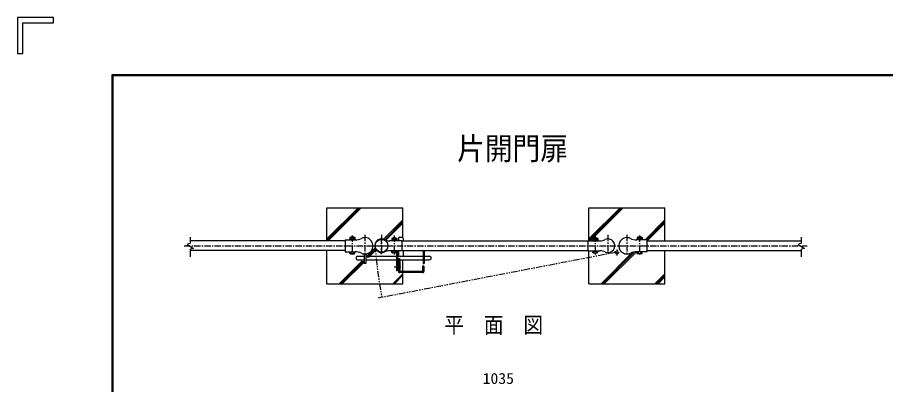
# Model space of a CAD drawing. Units: millimetres, scale not verified. Extents: x -4425 to 4425, y -3150 to 3150.
# Drawn here: x -4425 to -995, y 1700 to 3150 of the extents above; entities that cross this region are included whole.
import ezdxf
from ezdxf.enums import TextEntityAlignment as Align

# ---------------------------------------------------------------- set-up
doc = ezdxf.new("R2010")
doc.units = ezdxf.units.MM
doc.header["$LTSCALE"] = 20
doc.linetypes.add('USER1', pattern=[2, 1.25, -0.25, 0.25, -0.25])
doc.linetypes.add('USER6', pattern=[2.5, 1.25, -0.25, 0.25, -0.25, 0.25, -0.25])
for name, color, linetype, lineweight in [('0-0_BUHIN', 7, 'Continuous', 25), ('0-1_BOLT', 7, 'Continuous', 25), ('0-2_KOUZOU', 7, 'Continuous', 25), ('0-3_SUNPOU', 1, 'Continuous', 25), ('0-4_HATCH', 4, 'Continuous', 25), ('0-6_KISO', 7, 'Continuous', 25), ('0-9_1', 7, 'Continuous', 25), ('0-D_WAKU', 7, 'Continuous', 25)]:
    doc.layers.add(name, color=color, linetype=linetype, lineweight=lineweight)
doc.styles.add('ＭＳ ゴシック', font='')
doc.styles.get('ＭＳ ゴシック').set_extended_font_data('MS Gothic')

msp = doc.modelspace()

# ---------------------------------------------------------------- linework, layer by layer
at = {"layer": '0-0_BUHIN'}
for p, q in [((-3130.16, 2271.45), (-3089.59, 2271.45)), ((-2906.52, 2267.68), (-2955.1, 2267.68)), ((-2906.52, 2267.68), (-2906.52, 2228.18)), ((-2172.32, 2267.68), (-2123.74, 2267.68)), ((-2172.32, 2267.68), (-2172.32, 2228.18)), ((-1939.17, 2271.45), (-1979.75, 2271.45)), ((-1939.17, 2271.45), (-1939.17, 2224.41)), ((-2906.52, 2228.18), (-2955.1, 2228.18)), ((-2172.32, 2228.18), (-2123.74, 2228.18)), ((-1939.17, 2224.41), (-1979.75, 2224.41))]:
    msp.add_line(p, q, dxfattribs=at)
at = {"layer": '0-0_BUHIN', "color": 1, "linetype": 'USER1'}
for p, q in [((-3102.17, 2288.84), (-3102.17, 2212.2)), ((-2936.52, 2288.84), (-2936.52, 2212.2)), ((-2142.32, 2288.84), (-2142.32, 2212.2)), ((-1967.17, 2288.84), (-1967.17, 2212.2)), ((-3766.11, 2247.93), (-1305.84, 2247.93))]:
    msp.add_line(p, q, dxfattribs=at)
at = {"layer": '0-0_BUHIN', "color": 1, "linetype": 'USER6'}
for p, q in [((-2057.12, 2232.71), (-2057.12, 2209.15)), ((-2057.12, 2222.5), (-2999.38, 2041.29))]:
    msp.add_line(p, q, dxfattribs=at)
at = {"layer": '0-0_BUHIN'}
msp.add_lwpolyline([(-3130.16, 2271.45), (-3130.16, 2224.41), (-3089.59, 2224.41)], dxfattribs=at)
at = {"layer": '0-0_BUHIN', "color": 1, "linetype": 'USER6'}
msp.add_circle((-2057.12, 2222.57), 6.63, dxfattribs=at)
at = {"layer": '0-0_BUHIN'}
for centre, radius, start, end in [((-3090.59, 2329.09), 57.64, 270, 295.33168), ((-3052.17, 2247.93), 32.16, 245.75037, 115.33168), ((-2986.52, 2247.93), 27, 64.66832, 294.24963), ((-2954.26, 2316.08), 48.4, 244.66832, 270), ((-2124.58, 2316.08), 48.4, 270, 295.33168), ((-2092.32, 2247.93), 27, 245.75037, 115.33168), ((-2017.17, 2247.93), 32.16, 64.66832, 294.24963), ((-1978.75, 2329.09), 57.64, 244.66832, 270), ((-3090.59, 2166.77), 57.64, 64.66832, 90), ((-2954.26, 2179.78), 48.4, 90, 115.33168), ((-2124.58, 2179.78), 48.4, 64.66832, 90), ((-1978.75, 2166.77), 57.64, 90, 115.33168)]:
    msp.add_arc(centre, radius, start, end, dxfattribs=at)
at = {"layer": '0-0_BUHIN', "color": 1, "linetype": 'USER6'}
msp.add_arc((-1260.37, 2372.48), 1755.97, 184.06727, 190.7872, dxfattribs=at)
at = {"layer": '0-1_BOLT'}
for p, q in [((-3112.67, 2273.45), (-3091.67, 2273.45)), ((-3112.67, 2273.45), (-3112.67, 2271.45)), ((-3112.67, 2271.45), (-3091.67, 2271.45)), ((-3109.52, 2281.45), (-3111.97, 2280.04)), ((-3109.52, 2281.45), (-3111.97, 2280.04)), ((-3111.97, 2280.04), (-3111.97, 2273.45)), ((-3109.52, 2281.45), (-3094.82, 2281.45)), ((-3107.17, 2280.04), (-3107.17, 2273.45)), ((-3097.17, 2280.04), (-3097.17, 2273.45)), ((-3094.82, 2281.45), (-3092.37, 2280.04)), ((-3092.37, 2280.04), (-3092.37, 2273.45)), ((-3091.67, 2273.45), (-3091.67, 2271.45)), ((-2926.02, 2269.68), (-2947.02, 2269.68)), ((-2947.02, 2269.68), (-2947.02, 2267.68)), ((-2943.87, 2277.68), (-2946.32, 2276.26)), ((-2929.17, 2277.68), (-2943.87, 2277.68)), ((-2941.52, 2276.26), (-2941.52, 2269.68)), ((-2931.52, 2276.26), (-2931.52, 2269.68)), ((-2929.17, 2277.68), (-2926.72, 2276.26)), ((-2152.82, 2269.68), (-2131.82, 2269.68)), ((-2152.82, 2269.68), (-2152.82, 2267.68)), ((-2152.82, 2267.68), (-2131.82, 2267.68)), ((-2149.67, 2277.68), (-2152.12, 2276.26)), ((-2149.67, 2277.68), (-2152.12, 2276.26)), ((-2152.12, 2276.26), (-2152.12, 2269.68)), ((-2149.67, 2277.68), (-2134.97, 2277.68)), ((-2147.32, 2276.26), (-2147.32, 2269.68)), ((-2137.32, 2276.26), (-2137.32, 2269.68)), ((-2134.97, 2277.68), (-2132.52, 2276.26)), ((-2132.52, 2276.26), (-2132.52, 2269.68)), ((-2131.82, 2269.68), (-2131.82, 2267.68)), ((-1956.67, 2273.45), (-1977.67, 2273.45)), ((-1977.67, 2273.45), (-1977.67, 2271.45)), ((-1974.52, 2281.45), (-1976.97, 2280.04)), ((-1959.82, 2281.45), (-1974.52, 2281.45)), ((-1972.17, 2280.04), (-1972.17, 2273.45)), ((-1962.17, 2280.04), (-1962.17, 2273.45)), ((-1959.82, 2281.45), (-1957.37, 2280.04)), ((-3107.17, 2224.41), (-3107.17, 2223.91)), ((-3107.17, 2224.41), (-3107.17, 2223.91)), ((-3107.17, 2217.82), (-3107.17, 2224.41)), ((-3097.17, 2224.41), (-3097.17, 2223.91)), ((-3097.17, 2224.41), (-3097.17, 2223.91)), ((-3097.17, 2217.82), (-3097.17, 2224.41)), ((-2946.32, 2221.59), (-2946.32, 2228.18)), ((-2943.87, 2220.18), (-2946.32, 2221.59)), ((-2929.17, 2220.18), (-2943.87, 2220.18)), ((-2941.52, 2221.59), (-2941.52, 2228.18)), ((-2941.52, 2228.18), (-2941.52, 2227.68)), ((-2941.52, 2228.18), (-2941.52, 2227.68)), ((-2931.52, 2221.59), (-2931.52, 2228.18)), ((-2931.52, 2228.18), (-2931.52, 2227.68)), ((-2931.52, 2228.18), (-2931.52, 2227.68)), ((-2929.17, 2220.18), (-2926.72, 2221.59)), ((-2926.72, 2221.59), (-2926.72, 2228.18)), ((-2147.32, 2228.18), (-2147.32, 2227.68)), ((-2147.32, 2228.18), (-2147.32, 2227.68)), ((-2147.32, 2221.59), (-2147.32, 2228.18)), ((-2137.32, 2228.18), (-2137.32, 2227.68)), ((-2137.32, 2228.18), (-2137.32, 2227.68)), ((-2137.32, 2221.59), (-2137.32, 2228.18)), ((-1976.97, 2217.82), (-1976.97, 2224.41)), ((-1974.52, 2216.41), (-1976.97, 2217.82)), ((-1959.82, 2216.41), (-1974.52, 2216.41)), ((-1972.17, 2217.82), (-1972.17, 2224.41)), ((-1972.17, 2224.41), (-1972.17, 2223.91)), ((-1972.17, 2224.41), (-1972.17, 2223.91)), ((-1962.17, 2217.82), (-1962.17, 2224.41)), ((-1962.17, 2224.41), (-1962.17, 2223.91)), ((-1962.17, 2224.41), (-1962.17, 2223.91)), ((-1959.82, 2216.41), (-1957.37, 2217.82)), ((-1957.37, 2217.82), (-1957.37, 2224.41))]:
    msp.add_line(p, q, dxfattribs=at)
for points in [[(-3109.52, 2281.45), (-3094.82, 2281.45), (-3092.37, 2280.04)], [(-2926.02, 2269.68), (-2926.02, 2267.68), (-2947.02, 2267.68)], [(-2929.17, 2277.68), (-2943.87, 2277.68), (-2946.32, 2276.26), (-2946.32, 2269.68)], [(-2929.17, 2277.68), (-2926.72, 2276.26), (-2926.72, 2269.68)], [(-2149.67, 2277.68), (-2134.97, 2277.68), (-2132.52, 2276.26)], [(-1956.67, 2273.45), (-1956.67, 2271.45), (-1977.67, 2271.45)], [(-1959.82, 2281.45), (-1974.52, 2281.45), (-1976.97, 2280.04), (-1976.97, 2273.45)], [(-1959.82, 2281.45), (-1957.37, 2280.04), (-1957.37, 2273.45)], [(-3109.52, 2216.41), (-3111.97, 2217.82), (-3111.97, 2224.41)], [(-3109.52, 2216.41), (-3094.82, 2216.41), (-3092.37, 2217.82), (-3092.37, 2224.41)], [(-2149.67, 2220.18), (-2152.12, 2221.59), (-2152.12, 2228.18)], [(-2149.67, 2220.18), (-2134.97, 2220.18), (-2132.52, 2221.59), (-2132.52, 2228.18)]]:
    msp.add_lwpolyline(points, dxfattribs=at)
for centre, radius, start, end in [((-3109.39, 2279), 2.45, 24.94299, 92.968), ((-3109.39, 2279), 2.45, 24.94299, 92.968), ((-3102.17, 2274.17), 10, 46.67952, 133.32048), ((-3102.17, 2271.91), 9.54, 58.40741, 121.59259), ((-3102.17, 2271.91), 9.54, 58.40741, 121.59259), ((-3094.95, 2279), 2.45, 87.032, 155.05701), ((-3094.95, 2279), 2.45, 87.032, 155.05701), ((-2943.74, 2275.23), 2.45, 24.94299, 92.968), ((-2943.74, 2275.23), 2.45, 24.94299, 92.968), ((-2936.52, 2270.4), 10, 46.67952, 133.32048), ((-2936.52, 2268.13), 9.54, 58.40741, 121.59259), ((-2936.52, 2268.13), 9.54, 58.40741, 121.59259), ((-2929.3, 2275.23), 2.45, 87.032, 155.05701), ((-2929.3, 2275.23), 2.45, 87.032, 155.05701), ((-2149.54, 2275.23), 2.45, 24.94299, 92.968), ((-2149.54, 2275.23), 2.45, 24.94299, 92.968), ((-2142.32, 2270.4), 10, 46.67952, 133.32048), ((-2142.32, 2268.13), 9.54, 58.40741, 121.59259), ((-2142.32, 2268.13), 9.54, 58.40741, 121.59259), ((-2135.1, 2275.23), 2.45, 87.032, 155.05701), ((-2135.1, 2275.23), 2.45, 87.032, 155.05701), ((-1974.39, 2279), 2.45, 24.94299, 92.968), ((-1974.39, 2279), 2.45, 24.94299, 92.968), ((-1967.17, 2274.17), 10, 46.67952, 133.32048), ((-1967.17, 2271.91), 9.54, 58.40741, 121.59259), ((-1967.17, 2271.91), 9.54, 58.40741, 121.59259), ((-1959.95, 2279), 2.45, 87.032, 155.05701), ((-1959.95, 2279), 2.45, 87.032, 155.05701), ((-3109.39, 2218.86), 2.45, 267.032, 335.05701), ((-3102.17, 2225.95), 9.54, 238.40741, 301.59259), ((-3094.95, 2218.86), 2.45, 204.94299, 272.968), ((-2943.74, 2222.63), 2.45, 267.032, 335.05701), ((-2936.52, 2229.72), 9.54, 238.40741, 301.59259), ((-2929.3, 2222.63), 2.45, 204.94299, 272.968), ((-2149.54, 2222.63), 2.45, 267.032, 335.05701), ((-2142.32, 2229.72), 9.54, 238.40741, 301.59259), ((-2135.1, 2222.63), 2.45, 204.94299, 272.968), ((-1974.39, 2218.86), 2.45, 267.032, 335.05701), ((-1967.17, 2225.95), 9.54, 238.40741, 301.59259), ((-1959.95, 2218.86), 2.45, 204.94299, 272.968)]:
    msp.add_arc(centre, radius, start, end, dxfattribs=at)
at = {"layer": '0-2_KOUZOU', "color": 3}
for p, q in [((-3741.56, 2257.85), (-3741.56, 2282.28)), ((-1327.78, 2257.85), (-1327.78, 2282.28)), ((-3741.56, 2203.93), (-3741.56, 2234.59)), ((-1327.78, 2203.93), (-1327.78, 2234.59))]:
    msp.add_line(p, q, dxfattribs=at)
at = {"layer": '0-2_KOUZOU'}
for p, q in [((-3130.16, 2266.93), (-3741.56, 2266.93)), ((-2906.52, 2266.93), (-2172.32, 2266.93)), ((-1939.17, 2266.93), (-1327.78, 2266.93)), ((-3130.16, 2228.93), (-3741.56, 2228.93)), ((-2906.52, 2228.93), (-2172.32, 2228.93)), ((-1939.17, 2228.93), (-1327.78, 2228.93))]:
    msp.add_line(p, q, dxfattribs=at)
at = {"layer": '0-2_KOUZOU', "color": 1, "linetype": 'USER1'}
for p, q in [((-3052.17, 2290.69), (-3052.17, 2211.4)), ((-2986.52, 2290.69), (-2986.52, 2211.4)), ((-2986.52, 2214.77), (-2986.52, 2280.34)), ((-2092.32, 2290.69), (-2092.32, 2211.4)), ((-2017.17, 2290.69), (-2017.17, 2211.4)), ((-3023.6, 2247.93), (-2948.6, 2247.93))]:
    msp.add_line(p, q, dxfattribs=at)
at = {"layer": '0-2_KOUZOU', "color": 3}
for points in [[(-3741.56, 2257.85), (-3754.58, 2253.44), (-3729.22, 2237.73), (-3741.56, 2234.59)], [(-1327.78, 2257.85), (-1340.8, 2253.44), (-1315.44, 2237.73), (-1327.78, 2234.59)]]:
    msp.add_lwpolyline(points, dxfattribs=at)
at = {"layer": '0-2_KOUZOU', "color": 1}
msp.add_circle((-2986.52, 2247.93), 25.4, dxfattribs=at)
at = {"layer": '0-4_HATCH'}
for p, q in [((-3202.17, 2274.97), (-3079.21, 2397.93)), ((-3202.17, 2268.72), (-3072.96, 2397.93)), ((-3196.96, 2267.68), (-3066.71, 2397.93)), ((-2167.17, 2268.72), (-2037.96, 2397.93)), ((-2167.17, 2274.97), (-2044.21, 2397.93)), ((-2161.96, 2267.68), (-2031.71, 2397.93)), ((-2978.34, 2273.66), (-2902.17, 2349.83)), ((-2973.9, 2271.84), (-2902.17, 2343.58)), ((-2969.39, 2270.11), (-2902.17, 2337.33)), ((-1945.55, 2271.45), (-1867.17, 2349.83)), ((-1939.3, 2271.45), (-1867.17, 2343.58)), ((-1937.57, 2266.93), (-1867.17, 2337.33)), ((-3048.78, 2203.22), (-3012.25, 2239.75)), ((-3043.87, 2201.88), (-3010.41, 2235.34)), ((-3037.62, 2201.88), (-3007.97, 2231.53)), ((-2119.07, 2097.93), (-1994.9, 2222.1)), ((-2112.82, 2097.93), (-1986.92, 2223.82)), ((-2106.57, 2097.93), (-1980.11, 2224.39)), ((-3154.07, 2097.93), (-3063.12, 2188.88)), ((-3147.82, 2097.93), (-3058.21, 2187.54)), ((-3141.57, 2097.93), (-3054.47, 2185.03)), ((-2941.94, 2097.93), (-2902.17, 2137.7)), ((-2935.69, 2097.93), (-2902.17, 2131.45)), ((-1906.94, 2097.93), (-1867.17, 2137.7)), ((-1900.69, 2097.93), (-1867.17, 2131.45)), ((-1894.44, 2097.93), (-1867.17, 2125.2))]:
    msp.add_line(p, q, dxfattribs=at)
at = {"layer": '0-6_KISO'}
for p, q in [((-3202.17, 2266.93), (-3202.17, 2397.93)), ((-3202.17, 2397.93), (-2902.17, 2397.93)), ((-2902.17, 2279.89), (-2902.17, 2397.93)), ((-2167.17, 2267.68), (-2167.17, 2397.93)), ((-2167.17, 2397.93), (-1867.17, 2397.93)), ((-1867.17, 2266.93), (-1867.17, 2397.93)), ((-3202.17, 2097.93), (-3202.17, 2228.93)), ((-2167.17, 2097.93), (-2167.17, 2228.18)), ((-1867.17, 2097.93), (-1867.17, 2228.93)), ((-2902.17, 2146.41), (-2902.17, 2192.53)), ((-2902.17, 2097.93), (-2902.17, 2141.91)), ((-3202.17, 2097.93), (-2902.17, 2097.93)), ((-2167.17, 2097.93), (-1867.17, 2097.93))]:
    msp.add_line(p, q, dxfattribs=at)
at = {"layer": '0-9_1'}
for p, q in [((-2919.87, 2276.53), (-2919.87, 2267.93)), ((-2914.87, 2281.53), (-2905.87, 2281.53)), ((-2900.87, 2276.53), (-2900.87, 2266.93)), ((-3080.87, 2206.53), (-3055.17, 2206.53)), ((-3055.17, 2215.83), (-3055.17, 2178.03)), ((-3049.17, 2216.03), (-3049.17, 2178.03)), ((-3049.17, 2206.53), (-2927.87, 2206.53)), ((-2927.87, 2220.93), (-2927.87, 2150.53)), ((-2923.37, 2227.93), (-2923.37, 2150.53)), ((-2923.37, 2206.53), (-2822.37, 2206.53)), ((-2919.87, 2227.93), (-2919.87, 2206.53)), ((-2919.87, 2197.53), (-2915.37, 2197.53)), ((-2919.87, 2197.53), (-2919.87, 2145.91)), ((-2915.37, 2197.53), (-2915.37, 2146.41)), ((-2900.87, 2228.93), (-2900.87, 2206.53)), ((-2822.37, 2228.93), (-2822.37, 2178.03)), ((-2817.87, 2228.93), (-2817.87, 2178.03)), ((-2817.87, 2206.53), (-2811.87, 2206.53)), ((-2811.87, 2206.53), (-2796.87, 2206.53)), ((-3080.87, 2192.53), (-3055.17, 2192.53)), ((-3049.17, 2178.03), (-3055.17, 2178.03)), ((-3049.17, 2192.53), (-2927.87, 2192.53)), ((-2910.58, 2162.91), (-2936.26, 2162.91)), ((-2923.37, 2192.53), (-2919.87, 2192.53)), ((-2915.37, 2192.53), (-2822.37, 2192.53)), ((-2912.87, 2146.41), (-2912.87, 2192.53)), ((-2824.37, 2166.91), (-2824.37, 2146.41)), ((-2819.87, 2166.91), (-2824.37, 2166.91)), ((-2822.37, 2178.03), (-2817.87, 2178.03)), ((-2817.87, 2178.03), (-2822.37, 2178.03)), ((-2819.87, 2166.91), (-2819.87, 2145.91)), ((-2817.87, 2192.53), (-2811.87, 2192.53)), ((-2811.87, 2192.53), (-2796.87, 2192.53)), ((-2927.87, 2150.53), (-2923.37, 2150.53)), ((-2823.87, 2141.91), (-2915.87, 2141.91)), ((-2824.37, 2146.41), (-2915.37, 2146.41))]:
    msp.add_line(p, q, dxfattribs=at)
for centre, radius, start, end in [((-2914.87, 2276.53), 5, 90, 180), ((-2905.87, 2276.53), 5, 0, 90), ((-3080.87, 2199.53), 7, 90, 270), ((-2796.87, 2199.53), 7, 270, 90), ((-2915.87, 2145.91), 4, 180, 270), ((-2823.87, 2145.91), 4, 270, 0)]:
    msp.add_arc(centre, radius, start, end, dxfattribs=at)
at = {"layer": '0-D_WAKU'}
for p, q in [((-4281.84, 3150), (-4425.09, 3150)), ((-4403.6, 3006.75), (-4403.6, 3128.51)), ((-4048.09, 2923), (4197.91, 2923)), ((-4048.09, -2923), (-4048.09, 2923))]:
    msp.add_line(p, q, dxfattribs=at)
for points in [[(-4425.09, 3150), (-4425.09, 3006.75), (-4403.6, 3006.75)], [(-4403.6, 3128.51), (-4281.84, 3128.51), (-4281.84, 3150)], [(-4046.09, -2921), (-4046.09, 2921), (4195.91, 2921)]]:
    msp.add_lwpolyline(points, dxfattribs=at)
msp.add_lwpolyline([(-4050.09, 2925), (4199.91, 2925), (4199.91, -2925), (-4050.09, -2925)], close=True, dxfattribs=at)

# ---------------------------------------------------------------- texts
at = {"layer": '0-3_SUNPOU', "color": 3, "style": 'ＭＳ ゴシック', "width": 1.05}
msp.add_text('1035', height=43.3, dxfattribs=at).set_placement((-2587.17, 1689.29), align=Align.BOTTOM_LEFT)
at = {"layer": '0-9_1', "color": 4, "style": 'ＭＳ ゴシック', "width": 0.9}
for s, height, p in [('片開門扉', 89.14, (-2687.9, 2560.78)), ('平\u3000面\u3000図', 63.67, (-2739.04, 1884.08))]:
    msp.add_text(s, height=height, dxfattribs=at).set_placement(p, align=Align.BOTTOM_LEFT)

doc.saveas('drawing.dxf')
